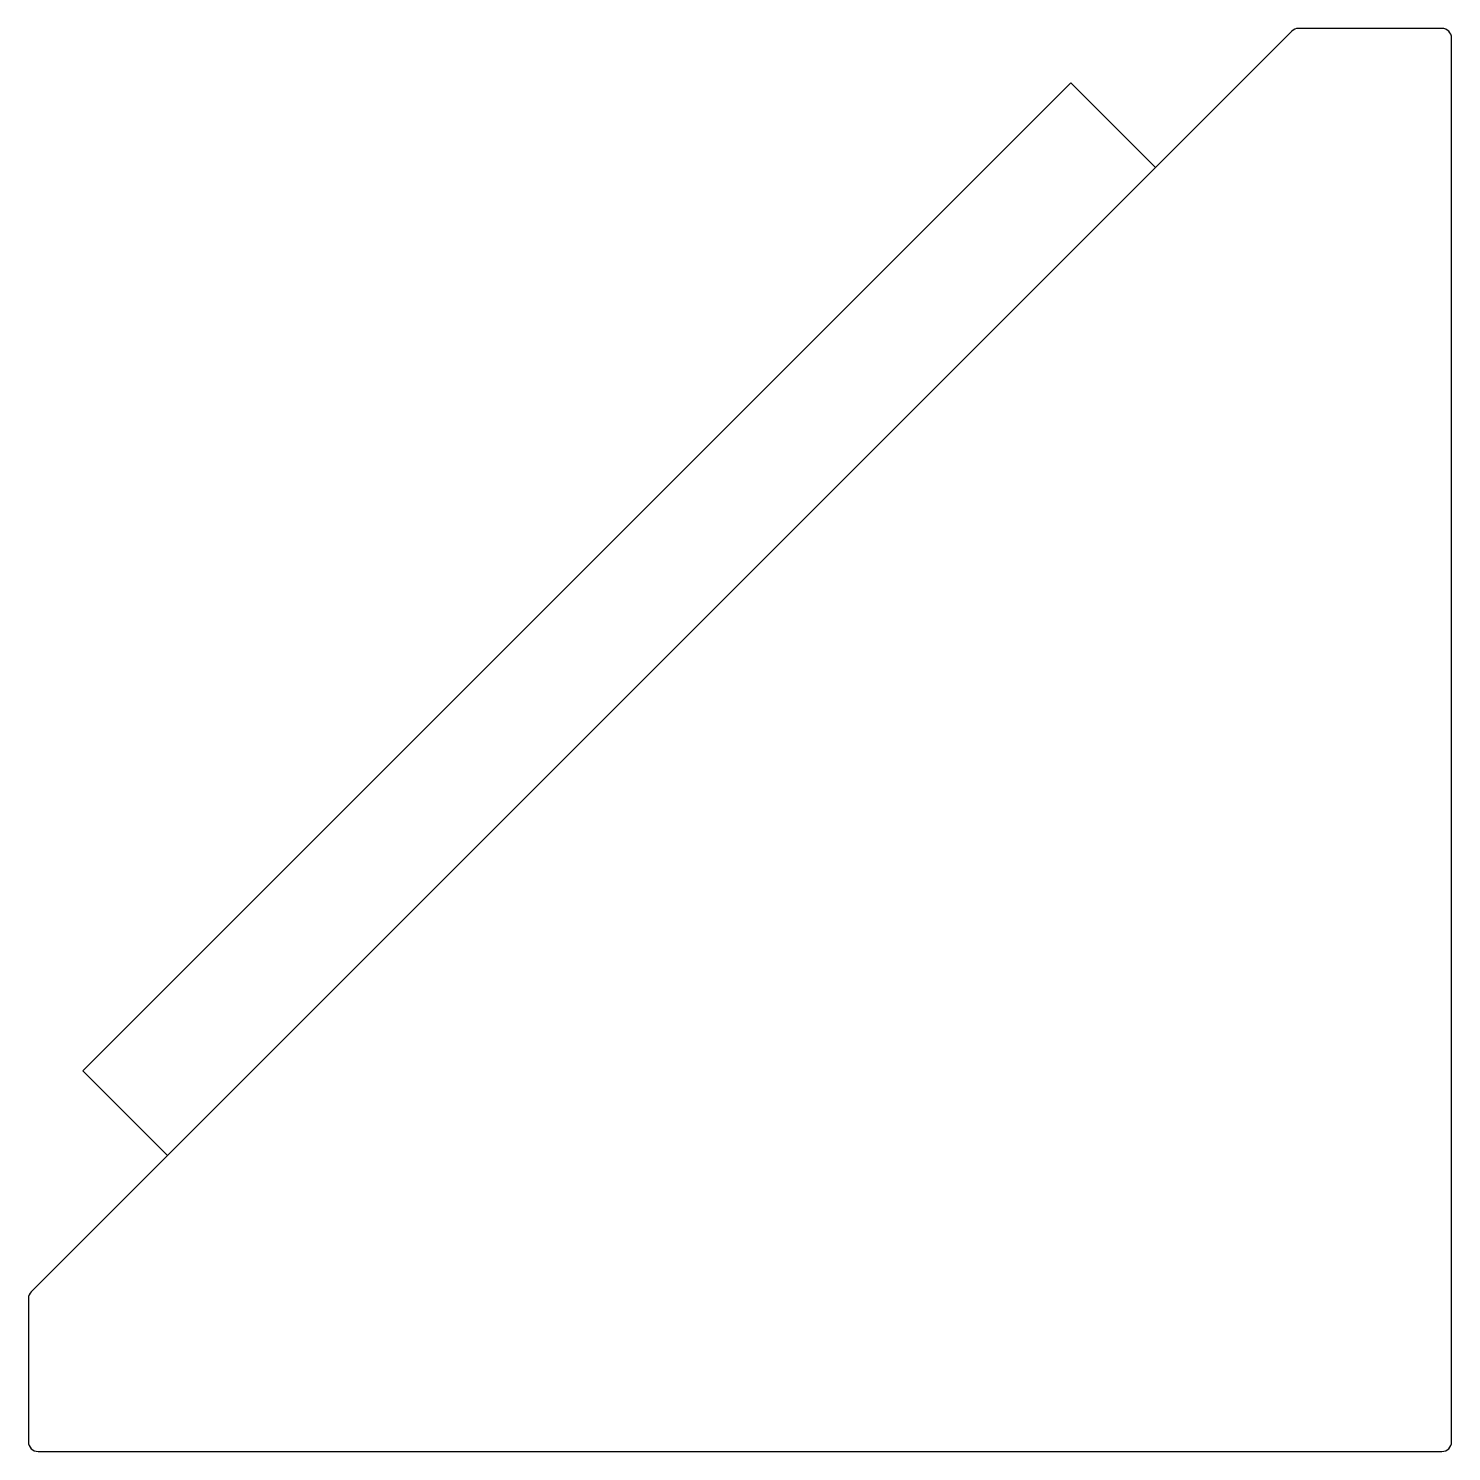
# Model space of a CAD drawing. Header units: millimetres. Extents: x 2484 to 2781, y -67 to 230.
import ezdxf

# ---------------------------------------------------------------- set-up
doc = ezdxf.new("R2010")
doc.units = ezdxf.units.MM
doc.layers.add('cutting', color=1, linetype='Continuous')
doc.layers.add('information', color=3, linetype='Continuous')

msp = doc.modelspace()

# ---------------------------------------------------------------- linework, layer by layer
at = {"layer": 'cutting', "color": 1}
for p, q in [((2747.48, 229.08), (2719.05, 200.65)), ((2778.8, 229.67), (2748.89, 229.67)), ((2780.8, -65.13), (2780.8, 227.67)), ((2701.38, 218.33), (2495.34, 12.29)), ((2719.05, 200.65), (2701.38, 218.33)), ((2495.34, 12.29), (2513.01, -5.39)), ((2513.01, -5.39), (2484.59, -33.81)), ((2484, -35.22), (2484, -65.13)), ((2486, -67.13), (2632.4, -67.13)), ((2632.4, -67.13), (2778.8, -67.13))]:
    msp.add_line(p, q, dxfattribs=at)
for centre, start, end in [((2748.89, 227.67), 90, 135), ((2778.8, 227.67), 0, 90), ((2486, -35.22), 135, 180), ((2486, -65.13), 180, 270), ((2778.8, -65.13), 270, 0)]:
    msp.add_arc(centre, 2, start, end, dxfattribs=at)
at = {"layer": 'information', "color": 3}
msp.add_line((2513.01, -5.39), (2719.05, 200.65), dxfattribs=at)

doc.saveas('drawing.dxf')
